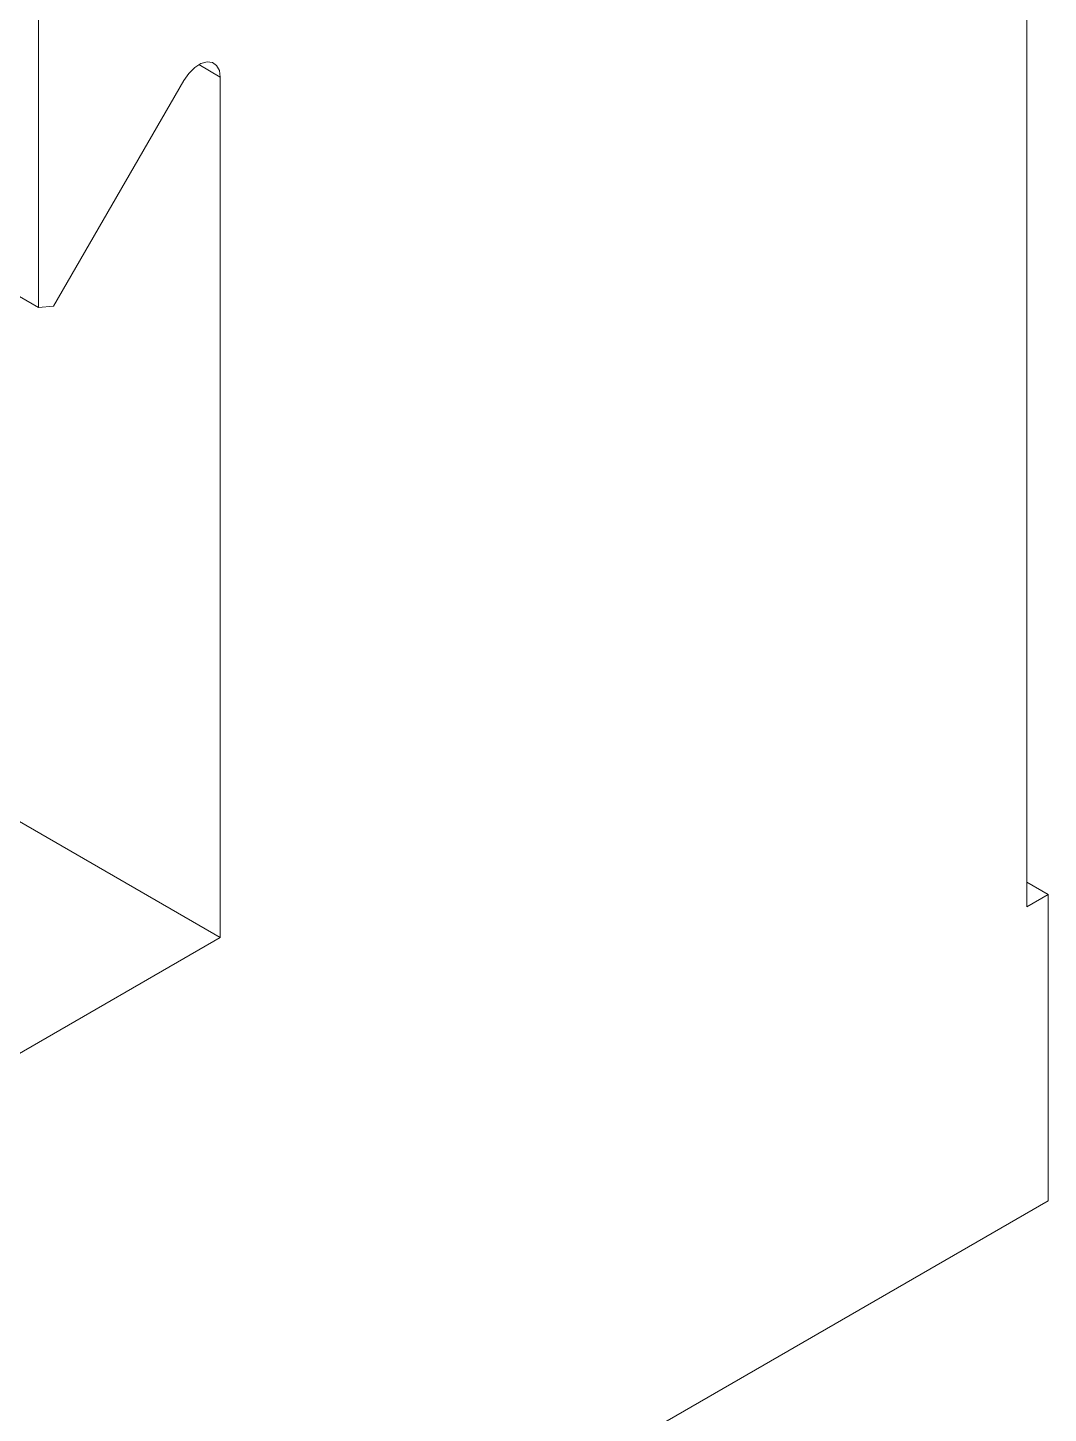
# Model space of a CAD drawing. Header units: inches. Extents: x 0.1 to 10.9, y 0 to 8.5.
# Drawn here: x 10.06 to 10.2286, y 1.7038 to 1.9328 of the extents above; entities that cross this region are included whole.
import ezdxf

# ---------------------------------------------------------------- set-up
doc = ezdxf.new("R2010")
doc.units = ezdxf.units.IN
doc.header["$MEASUREMENT"] = 0

msp = doc.modelspace()

# ---------------------------------------------------------------- linework, layer by layer
at = {"color": 7, "linetype": 'Continuous', "lineweight": 18}
for p, q in [((10.06175, 1.88658), (7.97383, 3.0919)), ((10.0918, 1.78245), (8.00388, 2.98777)), ((10.06175, 1.88658), (10.06175, 2.21438)), ((10.22509, 1.99167), (10.22509, 1.78754)), ((10.0918, 1.92469), (10.08826, 1.92673)), ((10.08576, 1.92409), (10.06425, 1.88682)), ((10.0918, 1.78245), (10.0918, 1.92469)), ((10.06425, 1.88682), (10.06175, 1.88658)), ((10.22862, 1.78958), (10.22509, 1.79162)), ((10.22509, 1.78754), (10.22862, 1.78958)), ((10.22862, 1.78958), (10.22862, 1.73895)), ((10.05821, 1.76306), (10.0918, 1.78245)), ((10.22862, 1.73895), (10.08791, 1.65772))]:
    msp.add_line(p, q, dxfattribs=at)
at = {"color": 7, "linetype": 'Continuous', "lineweight": 18, "flags": 128}
msp.add_lwpolyline([(10.0918, 1.92469), (10.09165, 1.92579), (10.0912, 1.92661), (10.09051, 1.9271), (10.08962, 1.9272), (10.08861, 1.92691), (10.08757, 1.92625), (10.0866, 1.92529), (10.08576, 1.92409)], dxfattribs=at)

doc.saveas('drawing.dxf')
